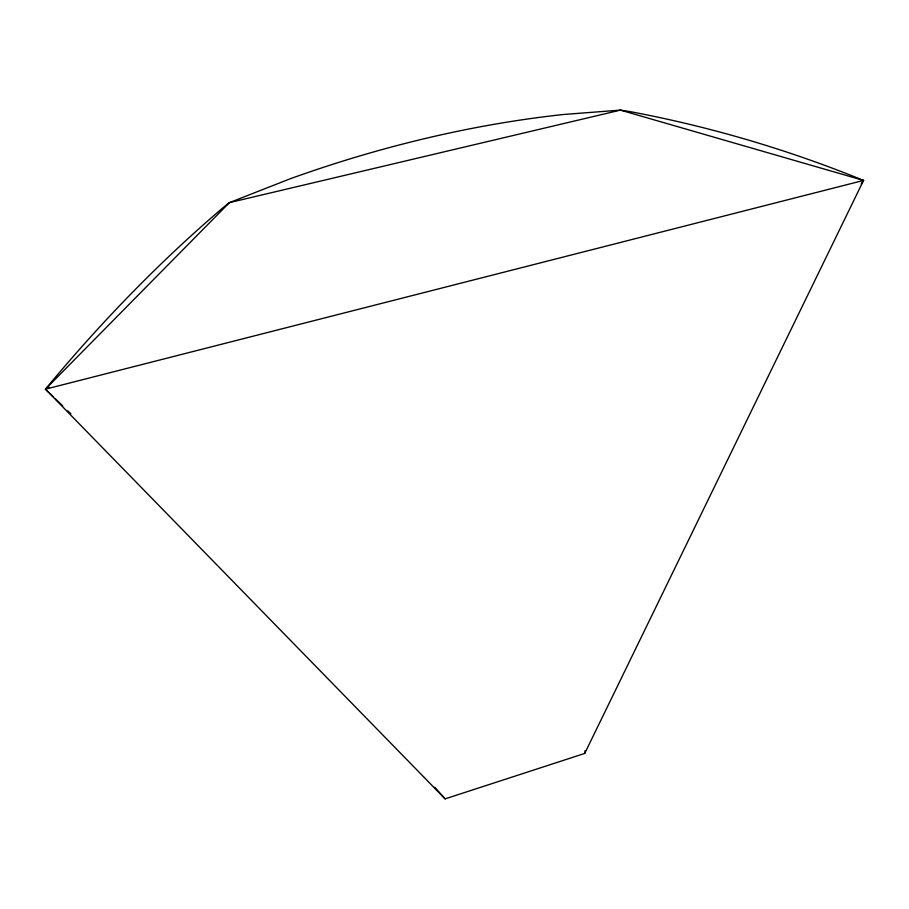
<?xml version="1.0" encoding="UTF-8"?>
<svg xmlns="http://www.w3.org/2000/svg" width="909" height="909" viewBox="0 0 909 909"><rect width="100%" height="100%" fill="white"/><g stroke="black" fill="none" stroke-linecap="round" stroke-linejoin="round"><path stroke-width="1.36" d="M584.726 753.436L863.55 180.425A1139.886 1074.597 13.5 0 0 629.778 111.557L620.461 110.125L563.455 114.489A794.227 480.804 -24.2 0 0 290.198 178.778L229.409 202.639L222.444 208.206A941.508 491.599 -59.2 0 0 45.45 389.177L445.115 798.875L584.726 753.436L585.123 750.629M861.13 183.925L863.55 180.425L620.461 110.125L229.409 202.639L45.45 389.177L53.597 397.074M49.211 387.2L45.45 389.177L863.55 180.425M55.631 399.051L62.766 405.948M67.857 410.879L70.913 413.845M434.741 787.228L445.115 798.875"/></g></svg>
